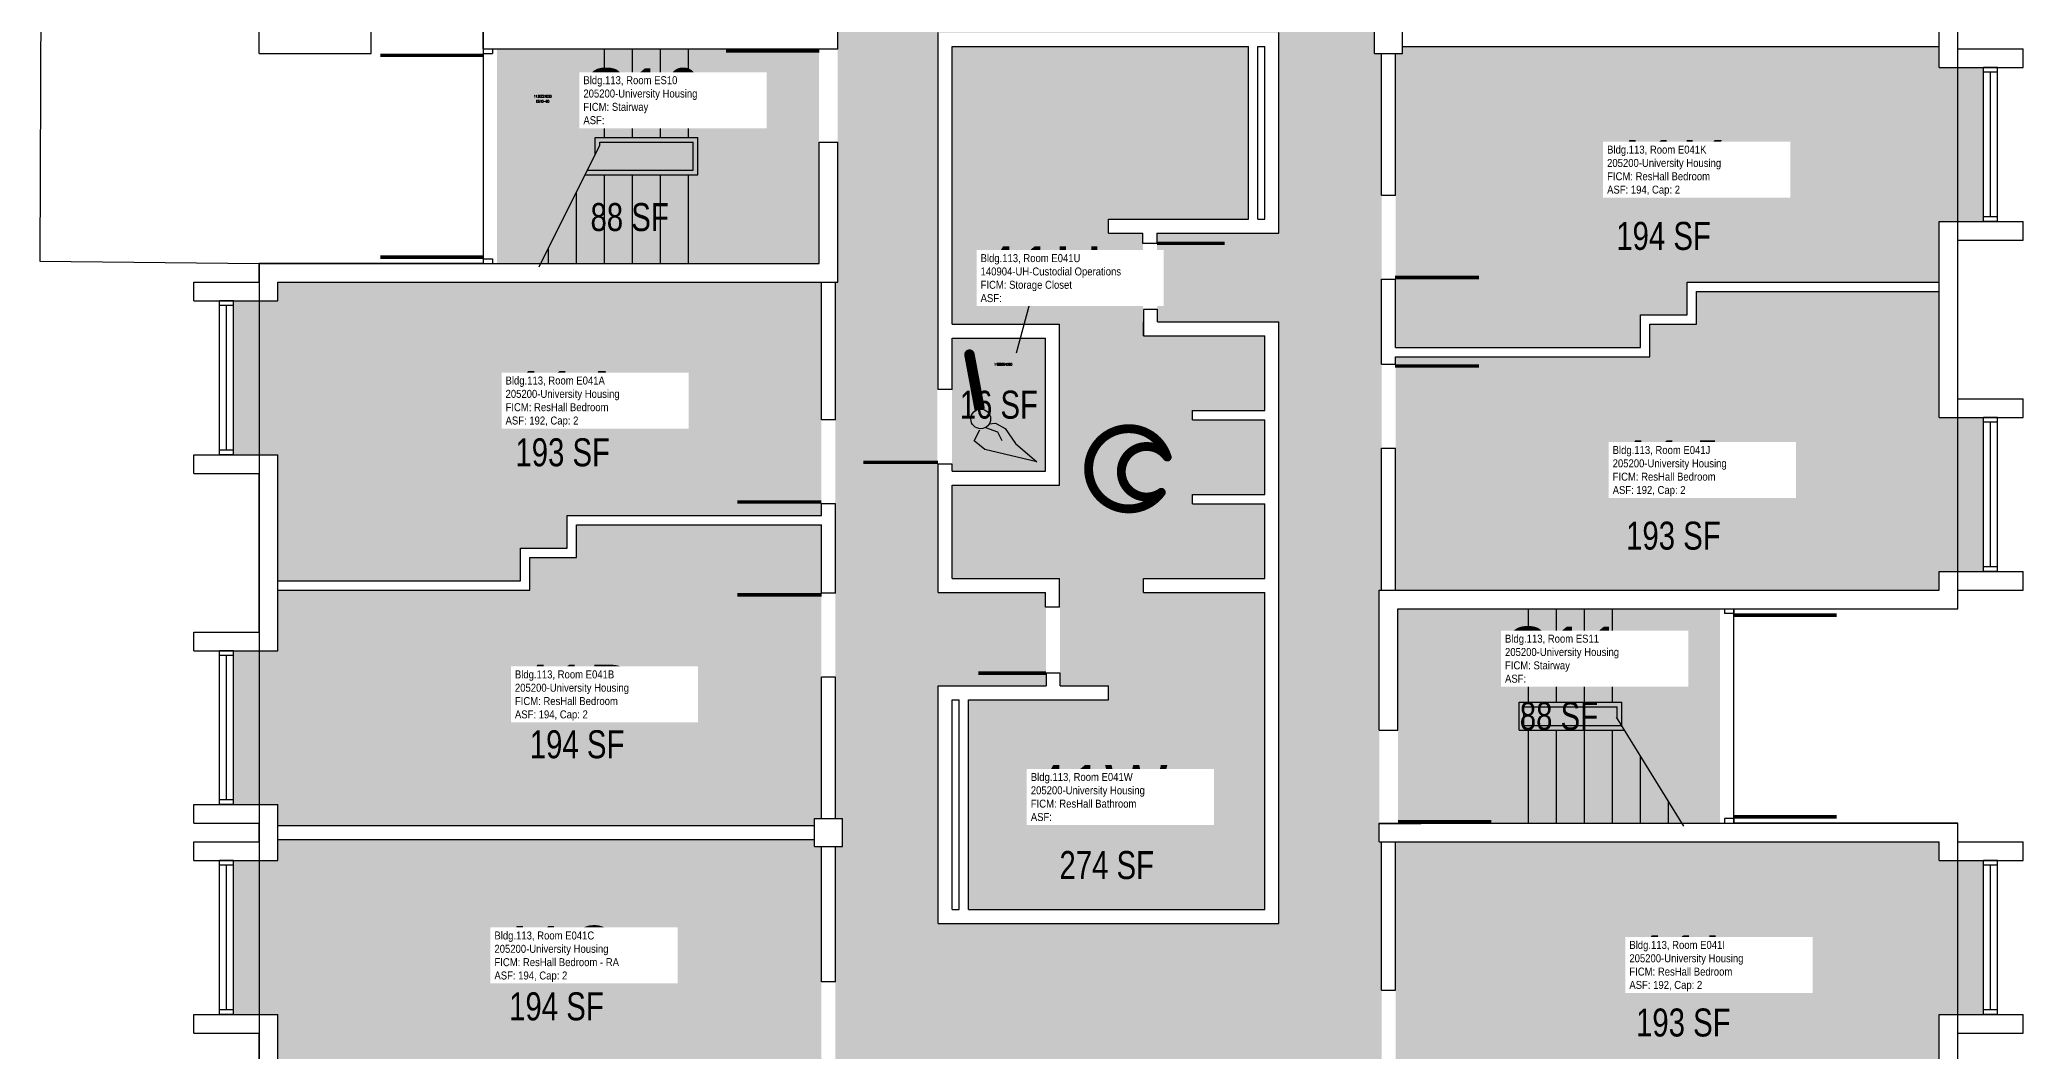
# Model space of a CAD drawing. Header units: inches. Extents: x -168 to 3268, y -1256 to 4808.
# Drawn here: x 1966 to 2816, y -794 to -360 of the extents above; entities that cross this region are included whole.
import ezdxf
from ezdxf.enums import TextEntityAlignment as Align

# ---------------------------------------------------------------- set-up
doc = ezdxf.new("R2010")
doc.units = ezdxf.units.IN
doc.header["$LTSCALE"] = 100
doc.header["$MEASUREMENT"] = 0
doc.layers.get('0').update_dxf_attribs({"linetype": 'CONTINUOUS'})
for name, color, linetype in [('A-DOOR', 2, 'CONTINUOUS'), ('A-FLOR', 3, 'CONTINUOUS'), ('A-GLAZ', 1, 'CONTINUOUS'), ('A-IDEN-ICON', 4, 'CONTINUOUS'), ('A-IDEN-RNUM', 7, 'CONTINUOUS'), ('A-IDEN-SNUM', 4, 'CONTINUOUS'), ('A-IDEN-VNUM', 4, 'CONTINUOUS'), ('A-SITE', 3, 'CONTINUOUS'), ('A-WALL', 5, 'CONTINUOUS'), ('AREA-TEXT', 3, 'CONTINUOUS'), ('Rooms-Category-Color', 7, 'CONTINUOUS'), ('Rooms-College-Color', 7, 'CONTINUOUS'), ('Rooms-Department-Color', 7, 'CONTINUOUS'), ('Rooms-Division-Color', 7, 'CONTINUOUS'), ('Rooms-Information', 7, 'CONTINUOUS')]:
    doc.layers.add(name, color=color, linetype=linetype)
doc.styles.add('CP_AREA', font='arial.ttf', dxfattribs={"height": 15})
doc.styles.add('CP_ROOMVNUMBER', font='arial.ttf', dxfattribs={"width": 0.85, "height": 0.075})
doc.styles.add('ROOMSNUMBER', font='TXT.SHX', dxfattribs={"height": 1})

# ---------------------------------------------------------------- blocks, each defined once
blk = doc.blocks.new('CPBATH')
at = {"const_width": 0.0127}
for points in [[(0.0571, 0.0168, 0.861492), (-0.0551, 0, 1)], [(0.0571, 0.0168, 0.729002), (-0.0084, -0.0042, 1)], [(-0.0551, 0, 0.726902), (0.0487, -0.0337, 1)], [(-0.0084, -0.0042, 0.609468), (0.0487, -0.0337, 1)]]:
    blk.add_lwpolyline(points, format="xyb", dxfattribs=at)
at = {"const_width": 0.00637}
for points in [[(0.0544, 0.0152, 1), (0.0599, 0.0184, 1)], [(0.0459, -0.0353, 1), (0.0515, -0.0321, 1)]]:
    blk.add_lwpolyline(points, format="xyb", close=True, dxfattribs=at)
blk = doc.blocks.new('CPCUST')
for p, q in [((0.0171, -0.0639), (0.02, -0.0466)), ((0.0262, -0.0408), (0.0446, -0.0406)), ((0.0297, -0.0341), (0.0376, -0.0302)), ((0.0376, -0.0302), (0.0533, -0.0324)), ((0.0446, -0.0406), (0.0543, -0.0505)), ((0.0533, -0.0324), (0.0745, -0.0479)), ((0.0745, -0.0479), (0.1117, -0.0625)), ((0.0358, -0.0705), (0.0171, -0.0639)), ((0.1117, -0.0625), (0.0358, -0.0705))]:
    blk.add_line(p, q)
at = {"const_width": 0.015}
blk.add_lwpolyline([(-0.03, 0.05), (0.01, -0.0193)], dxfattribs=at)
at = {"const_width": 0.0075}
blk.add_lwpolyline([(-0.0332, 0.0481, 1), (-0.0268, 0.0519, 1)], format="xyb", close=True, dxfattribs=at)
blk.add_circle((0.0158, -0.0313), 0.0141)

msp = doc.modelspace()

# ---------------------------------------------------------------- hatches: boundary and pattern name
at = {"layer": 'Rooms-Category-Color', "true_color": 0x728ef3}
for points in [[(2496.99, -548), (2496.99, -481), (2445, -481), (2444.74, -443), (2497, -443), (2496.72, -357), (2350.65, -357), (2350.65, -510), (2350.65, -542), (2350.65, -548), (2307, -548), (2307, -523), (2307, -464), (2308, -464), (2308, -404), (2308, -364), (2308, -356), (2307, -356), (2301, -356), (2247, -356), (2247, -124), (2308.07, -124), (2348.07, -124), (2502, -124), (2538, -124), (2538, -126), (2541, -126), (2541, -186.84), (2541, -222.84), (2541, -258.67), (2541, -354), (2538, -354), (2538, -366), (2541, -366), (2541, -426.74), (2541, -462.74), (2541, -548), (2541, -462.74), (2541, -548)], [(2357, -363), (2484, -363), (2484, -437), (2424, -437), (2424, -443), (2438.74, -443), (2438.74, -487), (2491, -487), (2491, -519), (2460, -519), (2460, -523), (2491, -523), (2491, -555), (2460, -555), (2460, -559), (2491, -559), (2491, -591), (2439, -591), (2439, -597), (2491, -597), (2491, -733), (2364, -733), (2364, -643), (2424, -643), (2424, -637), (2403.26, -637), (2403.26, -591), (2357, -591), (2357, -551), (2403, -551), (2403, -482), (2357, -482)], [(2799, -438), (2799, -372), (2780, -372), (2780, -363), (2550, -363), (2550, -366), (2547, -366), (2547, -426.74), (2547, -462.74), (2547, -492), (2652, -492), (2652, -478), (2672, -478), (2672, -464), (2780, -464), (2780, -438)], [(2049, -538), (2068, -538), (2068, -592), (2172, -592), (2172, -578), (2192, -578), (2192, -564), (2301, -564), (2301, -559), (2301, -523), (2301, -464), (2068, -464), (2068, -472), (2049, -472)], [(2780, -522), (2799, -522), (2799, -588), (2780, -588), (2780, -596), (2547, -596), (2547, -535.18), (2547, -499.18), (2547, -496), (2656, -496), (2656, -482), (2676, -482), (2676, -468), (2780, -468)], [(2357, -488), (2357, -510), (2357, -515), (2357, -521), (2357, -542), (2357, -545), (2397, -545), (2397, -515), (2397, -488)], [(2461.05, -937), (2431.05, -937), (2430, -937), (2430, -934), (2418, -934), (2418, -937), (2348.03, -937), (2312.03, -937), (2310, -937), (2310, -934), (2307, -934), (2307, -871.79), (2307, -835.79), (2307, -799.98), (2307, -835.79), (2307, -799.98), (2307, -763.98), (2307, -706), (2310, -706), (2310, -694), (2307, -694), (2307, -633.32), (2307, -597.32), (2307, -548), (2350.65, -548), (2350.65, -597), (2397.26, -597), (2397.26, -637), (2351, -637), (2351, -739), (2497, -739), (2496.99, -548), (2541, -548), (2541, -596), (2540, -596), (2540, -656), (2540, -696), (2540, -704), (2541, -704), (2541, -767.61), (2541, -803.61), (2541, -839.42), (2541, -803.61), (2541, -839.42), (2541, -875.42), (2541, -934), (2538, -934), (2538, -946), (2541, -946), (2541, -981), (2526.24, -981), (2490.24, -981), (2487, -981), (2487, -937)], [(2068, -622), (2068, -596), (2176, -596), (2176, -582), (2196, -582), (2196, -568), (2301, -568), (2301, -597.32), (2301, -633.32), (2301, -694), (2298, -694), (2298, -697), (2068, -697), (2068, -688), (2049, -688), (2049, -622), (2068, -622), (2049, -622)], [(2172, -832), (2172, -818), (2192, -818), (2192, -804), (2301, -804), (2301, -799.98), (2301, -763.98), (2301, -706), (2298, -706), (2298, -703), (2068, -703), (2068, -712), (2049, -712), (2049, -778), (2068, -778), (2068, -832)], [(2780, -778), (2780, -804), (2672, -804), (2672, -818), (2652, -818), (2652, -832), (2547, -832), (2547, -803.61), (2547, -832), (2547, -803.61), (2547, -767.61), (2547, -704), (2780, -704), (2780, -712), (2799, -712), (2799, -778)]]:
    msp.add_hatch(color=171, dxfattribs=at).paths.add_polyline_path(points)
at = {"layer": 'Rooms-Category-Color', "true_color": 0xadadad}
for points in [[(2300, -404), (2300, -364), (2162, -364), (2162, -456), (2300, -456)], [(2548, -604), (2686, -604), (2686, -696), (2548, -696), (2548, -656)]]:
    msp.add_hatch(color=253, dxfattribs=at).paths.add_polyline_path(points)
at = {"layer": 'Rooms-College-Color', "true_color": 0xadadad}
for points in [[(2496.99, -548), (2496.99, -481), (2445, -481), (2444.74, -443), (2497, -443), (2496.72, -357), (2350.65, -357), (2350.65, -510), (2350.65, -542), (2350.65, -548), (2307, -548), (2307, -523), (2307, -464), (2308, -464), (2308, -404), (2308, -364), (2308, -356), (2307, -356), (2301, -356), (2247, -356), (2247, -124), (2308.07, -124), (2348.07, -124), (2502, -124), (2538, -124), (2538, -126), (2541, -126), (2541, -186.84), (2541, -222.84), (2541, -258.67), (2541, -354), (2538, -354), (2538, -366), (2541, -366), (2541, -426.74), (2541, -462.74), (2541, -548), (2541, -462.74), (2541, -548)], [(2300, -404), (2300, -364), (2162, -364), (2162, -456), (2300, -456)], [(2357, -363), (2484, -363), (2484, -437), (2424, -437), (2424, -443), (2438.74, -443), (2438.74, -487), (2491, -487), (2491, -519), (2460, -519), (2460, -523), (2491, -523), (2491, -555), (2460, -555), (2460, -559), (2491, -559), (2491, -591), (2439, -591), (2439, -597), (2491, -597), (2491, -733), (2364, -733), (2364, -643), (2424, -643), (2424, -637), (2403.26, -637), (2403.26, -591), (2357, -591), (2357, -551), (2403, -551), (2403, -482), (2357, -482)], [(2799, -438), (2799, -372), (2780, -372), (2780, -363), (2550, -363), (2550, -366), (2547, -366), (2547, -426.74), (2547, -462.74), (2547, -492), (2652, -492), (2652, -478), (2672, -478), (2672, -464), (2780, -464), (2780, -438)], [(2049, -538), (2068, -538), (2068, -592), (2172, -592), (2172, -578), (2192, -578), (2192, -564), (2301, -564), (2301, -559), (2301, -523), (2301, -464), (2068, -464), (2068, -472), (2049, -472)], [(2780, -522), (2799, -522), (2799, -588), (2780, -588), (2780, -596), (2547, -596), (2547, -535.18), (2547, -499.18), (2547, -496), (2656, -496), (2656, -482), (2676, -482), (2676, -468), (2780, -468)], [(2357, -488), (2357, -510), (2357, -515), (2357, -521), (2357, -542), (2357, -545), (2397, -545), (2397, -515), (2397, -488)], [(2461.05, -937), (2431.05, -937), (2430, -937), (2430, -934), (2418, -934), (2418, -937), (2348.03, -937), (2312.03, -937), (2310, -937), (2310, -934), (2307, -934), (2307, -871.79), (2307, -835.79), (2307, -799.98), (2307, -835.79), (2307, -799.98), (2307, -763.98), (2307, -706), (2310, -706), (2310, -694), (2307, -694), (2307, -633.32), (2307, -597.32), (2307, -548), (2350.65, -548), (2350.65, -597), (2397.26, -597), (2397.26, -637), (2351, -637), (2351, -739), (2497, -739), (2496.99, -548), (2541, -548), (2541, -596), (2540, -596), (2540, -656), (2540, -696), (2540, -704), (2541, -704), (2541, -767.61), (2541, -803.61), (2541, -839.42), (2541, -803.61), (2541, -839.42), (2541, -875.42), (2541, -934), (2538, -934), (2538, -946), (2541, -946), (2541, -981), (2526.24, -981), (2490.24, -981), (2487, -981), (2487, -937)], [(2068, -622), (2068, -596), (2176, -596), (2176, -582), (2196, -582), (2196, -568), (2301, -568), (2301, -597.32), (2301, -633.32), (2301, -694), (2298, -694), (2298, -697), (2068, -697), (2068, -688), (2049, -688), (2049, -622), (2068, -622), (2049, -622)], [(2548, -604), (2686, -604), (2686, -696), (2548, -696), (2548, -656)], [(2172, -832), (2172, -818), (2192, -818), (2192, -804), (2301, -804), (2301, -799.98), (2301, -763.98), (2301, -706), (2298, -706), (2298, -703), (2068, -703), (2068, -712), (2049, -712), (2049, -778), (2068, -778), (2068, -832)], [(2780, -778), (2780, -804), (2672, -804), (2672, -818), (2652, -818), (2652, -832), (2547, -832), (2547, -803.61), (2547, -832), (2547, -803.61), (2547, -767.61), (2547, -704), (2780, -704), (2780, -712), (2799, -712), (2799, -778)]]:
    msp.add_hatch(color=253, dxfattribs=at).paths.add_polyline_path(points)
at = {"layer": 'Rooms-Department-Color', "true_color": 0x604aed}
for points in [[(2496.99, -548), (2496.99, -481), (2445, -481), (2444.74, -443), (2497, -443), (2496.72, -357), (2350.65, -357), (2350.65, -510), (2350.65, -542), (2350.65, -548), (2307, -548), (2307, -523), (2307, -464), (2308, -464), (2308, -404), (2308, -364), (2308, -356), (2307, -356), (2301, -356), (2247, -356), (2247, -124), (2308.07, -124), (2348.07, -124), (2502, -124), (2538, -124), (2538, -126), (2541, -126), (2541, -186.84), (2541, -222.84), (2541, -258.67), (2541, -354), (2538, -354), (2538, -366), (2541, -366), (2541, -426.74), (2541, -462.74), (2541, -548), (2541, -462.74), (2541, -548)], [(2357, -363), (2484, -363), (2484, -437), (2424, -437), (2424, -443), (2438.74, -443), (2438.74, -487), (2491, -487), (2491, -519), (2460, -519), (2460, -523), (2491, -523), (2491, -555), (2460, -555), (2460, -559), (2491, -559), (2491, -591), (2439, -591), (2439, -597), (2491, -597), (2491, -733), (2364, -733), (2364, -643), (2424, -643), (2424, -637), (2403.26, -637), (2403.26, -591), (2357, -591), (2357, -551), (2403, -551), (2403, -482), (2357, -482)], [(2799, -438), (2799, -372), (2780, -372), (2780, -363), (2550, -363), (2550, -366), (2547, -366), (2547, -426.74), (2547, -462.74), (2547, -492), (2652, -492), (2652, -478), (2672, -478), (2672, -464), (2780, -464), (2780, -438)], [(2049, -538), (2068, -538), (2068, -592), (2172, -592), (2172, -578), (2192, -578), (2192, -564), (2301, -564), (2301, -559), (2301, -523), (2301, -464), (2068, -464), (2068, -472), (2049, -472)], [(2780, -522), (2799, -522), (2799, -588), (2780, -588), (2780, -596), (2547, -596), (2547, -535.18), (2547, -499.18), (2547, -496), (2656, -496), (2656, -482), (2676, -482), (2676, -468), (2780, -468)], [(2357, -488), (2357, -510), (2357, -515), (2357, -521), (2357, -542), (2357, -545), (2397, -545), (2397, -515), (2397, -488)], [(2461.05, -937), (2431.05, -937), (2430, -937), (2430, -934), (2418, -934), (2418, -937), (2348.03, -937), (2312.03, -937), (2310, -937), (2310, -934), (2307, -934), (2307, -871.79), (2307, -835.79), (2307, -799.98), (2307, -835.79), (2307, -799.98), (2307, -763.98), (2307, -706), (2310, -706), (2310, -694), (2307, -694), (2307, -633.32), (2307, -597.32), (2307, -548), (2350.65, -548), (2350.65, -597), (2397.26, -597), (2397.26, -637), (2351, -637), (2351, -739), (2497, -739), (2496.99, -548), (2541, -548), (2541, -596), (2540, -596), (2540, -656), (2540, -696), (2540, -704), (2541, -704), (2541, -767.61), (2541, -803.61), (2541, -839.42), (2541, -803.61), (2541, -839.42), (2541, -875.42), (2541, -934), (2538, -934), (2538, -946), (2541, -946), (2541, -981), (2526.24, -981), (2490.24, -981), (2487, -981), (2487, -937)], [(2068, -622), (2068, -596), (2176, -596), (2176, -582), (2196, -582), (2196, -568), (2301, -568), (2301, -597.32), (2301, -633.32), (2301, -694), (2298, -694), (2298, -697), (2068, -697), (2068, -688), (2049, -688), (2049, -622), (2068, -622), (2049, -622)], [(2172, -832), (2172, -818), (2192, -818), (2192, -804), (2301, -804), (2301, -799.98), (2301, -763.98), (2301, -706), (2298, -706), (2298, -703), (2068, -703), (2068, -712), (2049, -712), (2049, -778), (2068, -778), (2068, -832)], [(2780, -778), (2780, -804), (2672, -804), (2672, -818), (2652, -818), (2652, -832), (2547, -832), (2547, -803.61), (2547, -832), (2547, -803.61), (2547, -767.61), (2547, -704), (2780, -704), (2780, -712), (2799, -712), (2799, -778)]]:
    msp.add_hatch(color=173, dxfattribs=at).paths.add_polyline_path(points)
at = {"layer": 'Rooms-Department-Color', "true_color": 0xacacac}
for points in [[(2300, -404), (2300, -364), (2162, -364), (2162, -456), (2300, -456)], [(2548, -604), (2686, -604), (2686, -696), (2548, -696), (2548, -656)]]:
    msp.add_hatch(color=253, dxfattribs=at).paths.add_polyline_path(points)
at = {"layer": 'Rooms-Division-Color', "true_color": 0x604aed}
for points in [[(2496.99, -548), (2496.99, -481), (2445, -481), (2444.74, -443), (2497, -443), (2496.72, -357), (2350.65, -357), (2350.65, -510), (2350.65, -542), (2350.65, -548), (2307, -548), (2307, -523), (2307, -464), (2308, -464), (2308, -404), (2308, -364), (2308, -356), (2307, -356), (2301, -356), (2247, -356), (2247, -124), (2308.07, -124), (2348.07, -124), (2502, -124), (2538, -124), (2538, -126), (2541, -126), (2541, -186.84), (2541, -222.84), (2541, -258.67), (2541, -354), (2538, -354), (2538, -366), (2541, -366), (2541, -426.74), (2541, -462.74), (2541, -548), (2541, -462.74), (2541, -548)], [(2357, -363), (2484, -363), (2484, -437), (2424, -437), (2424, -443), (2438.74, -443), (2438.74, -487), (2491, -487), (2491, -519), (2460, -519), (2460, -523), (2491, -523), (2491, -555), (2460, -555), (2460, -559), (2491, -559), (2491, -591), (2439, -591), (2439, -597), (2491, -597), (2491, -733), (2364, -733), (2364, -643), (2424, -643), (2424, -637), (2403.26, -637), (2403.26, -591), (2357, -591), (2357, -551), (2403, -551), (2403, -482), (2357, -482)], [(2799, -438), (2799, -372), (2780, -372), (2780, -363), (2550, -363), (2550, -366), (2547, -366), (2547, -426.74), (2547, -462.74), (2547, -492), (2652, -492), (2652, -478), (2672, -478), (2672, -464), (2780, -464), (2780, -438)], [(2049, -538), (2068, -538), (2068, -592), (2172, -592), (2172, -578), (2192, -578), (2192, -564), (2301, -564), (2301, -559), (2301, -523), (2301, -464), (2068, -464), (2068, -472), (2049, -472)], [(2780, -522), (2799, -522), (2799, -588), (2780, -588), (2780, -596), (2547, -596), (2547, -535.18), (2547, -499.18), (2547, -496), (2656, -496), (2656, -482), (2676, -482), (2676, -468), (2780, -468)], [(2357, -488), (2357, -510), (2357, -515), (2357, -521), (2357, -542), (2357, -545), (2397, -545), (2397, -515), (2397, -488)], [(2461.05, -937), (2431.05, -937), (2430, -937), (2430, -934), (2418, -934), (2418, -937), (2348.03, -937), (2312.03, -937), (2310, -937), (2310, -934), (2307, -934), (2307, -871.79), (2307, -835.79), (2307, -799.98), (2307, -835.79), (2307, -799.98), (2307, -763.98), (2307, -706), (2310, -706), (2310, -694), (2307, -694), (2307, -633.32), (2307, -597.32), (2307, -548), (2350.65, -548), (2350.65, -597), (2397.26, -597), (2397.26, -637), (2351, -637), (2351, -739), (2497, -739), (2496.99, -548), (2541, -548), (2541, -596), (2540, -596), (2540, -656), (2540, -696), (2540, -704), (2541, -704), (2541, -767.61), (2541, -803.61), (2541, -839.42), (2541, -803.61), (2541, -839.42), (2541, -875.42), (2541, -934), (2538, -934), (2538, -946), (2541, -946), (2541, -981), (2526.24, -981), (2490.24, -981), (2487, -981), (2487, -937)], [(2068, -622), (2068, -596), (2176, -596), (2176, -582), (2196, -582), (2196, -568), (2301, -568), (2301, -597.32), (2301, -633.32), (2301, -694), (2298, -694), (2298, -697), (2068, -697), (2068, -688), (2049, -688), (2049, -622), (2068, -622), (2049, -622)], [(2172, -832), (2172, -818), (2192, -818), (2192, -804), (2301, -804), (2301, -799.98), (2301, -763.98), (2301, -706), (2298, -706), (2298, -703), (2068, -703), (2068, -712), (2049, -712), (2049, -778), (2068, -778), (2068, -832)], [(2780, -778), (2780, -804), (2672, -804), (2672, -818), (2652, -818), (2652, -832), (2547, -832), (2547, -803.61), (2547, -832), (2547, -803.61), (2547, -767.61), (2547, -704), (2780, -704), (2780, -712), (2799, -712), (2799, -778)]]:
    msp.add_hatch(color=173, dxfattribs=at).paths.add_polyline_path(points)
at = {"layer": 'Rooms-Division-Color', "true_color": 0xadadad}
for points in [[(2300, -404), (2300, -364), (2162, -364), (2162, -456), (2300, -456)], [(2548, -604), (2686, -604), (2686, -696), (2548, -696), (2548, -656)]]:
    msp.add_hatch(color=253, dxfattribs=at).paths.add_polyline_path(points)

# ---------------------------------------------------------------- linework, layer by layer
at = {"layer": 'A-DOOR'}
for points in [[(2156, -366.75, 1.5, 1.5, 0), (2112, -366.75, 0, 0, 0), (2112, -366, 0, 0, 0.414214), (2156, -410, 0, 0, 0.414214)], [(2300.06, -364.87, 1.5, 1.5, 0), (2260.06, -364.87, 0, 0, 0), (2260.06, -364.12, 0, 0, 0.414214), (2300.06, -404.12, 0, 0, 0.414214)], [(2156, -453.25, 1.5, 1.5, 0), (2112, -453.25, 0, 0, 0), (2112, -454, 0, 0, -0.414214), (2156, -410, 0, 0, -0.414214)], [(2546.72, -461.99, 1.5, 1.5, 0), (2582.72, -461.99, 0, 0, 0), (2582.72, -461.24, 0, 0, 0.414214), (2545.22, -426.74, 0, 0, 0.414214)], [(2444.74, -447.36, 1.5, 1.5, 0), (2473.74, -447.36, 0, 0, 0), (2473.74, -447.38, 0, 0, -0.446056), (2445, -475.66, 0, 0, -0.414214)], [(2546.72, -499.93, 1.5, 1.5, 0), (2582.72, -499.93, 0, 0, 0), (2582.72, -500.68, 0, 0, -0.414214), (2545.22, -535.18, 0, 0, -0.414214)], [(2351, -541.25, 1.5, 1.5, 0), (2319, -541.25, 0, 0, 0), (2319, -542, 0, 0, -0.414214), (2351, -510, 0, 0, -0.414214)], [(2300.98, -558.25, 1.5, 1.5, 0), (2264.98, -558.25, 0, 0, 0), (2264.98, -557.5, 0, 0, -0.414214), (2302.48, -523, 0, 0, -0.414214)], [(2301.02, -598.07, 1.5, 1.5, 0), (2265.02, -598.07, 0, 0, 0), (2265.02, -598.82, 0, 0, 0.414214), (2302.52, -633.32, 0, 0, 0.414214)], [(2397.26, -631.66, 1.5, 1.5, 0), (2368.26, -631.66, 0, 0, 0), (2368.26, -631.64, 0, 0, -0.446056), (2397, -603.36, 0, 0, -0.414214)], [(2692, -606.75, 1.5, 1.5, 0), (2736, -606.75, 0, 0, 0), (2736, -606, 0, 0, -0.414214), (2692, -650, 0, 0, -0.414214)], [(2692, -693.25, 1.5, 1.5, 0), (2736, -693.25, 0, 0, 0), (2736, -694, 0, 0, 0.414214), (2692, -650, 0, 0, 0.414214)], [(2547.99, -695.37, 1.5, 1.5, 0), (2587.99, -695.37, 0, 0, 0), (2587.99, -694.62, 0, 0, 0.414214), (2546.49, -656.12, 0, 0, 0.414214)], [(2301.21, -799.23, 1.5, 1.5, 0), (2265.21, -799.23, 0, 0, 0), (2265.21, -798.48, 0, 0, -0.414214), (2302.71, -763.98, 0, 0, -0.414214)], [(2546.7, -802.86, 1.5, 1.5, 0), (2582.7, -802.86, 0, 0, 0), (2582.7, -802.11, 0, 0, 0.414214), (2545.2, -767.61, 0, 0, 0.414214)]]:
    msp.add_lwpolyline(points, format="xyseb", dxfattribs=at)
at = {"layer": 'A-FLOR'}
for p, q in [((2208, -402), (2208, -364)), ((2220, -402), (2220, -364)), ((2232, -402), (2232, -364)), ((2244, -402), (2244, -364)), ((2180.09, -457.34), (2206, -405.23)), ((2208, -456), (2208, -418)), ((2220, -456), (2220, -418)), ((2232, -456), (2232, -418)), ((2244, -456), (2244, -418)), ((2196, -456), (2196, -425.35)), ((2184, -456), (2184, -449.48)), ((2604, -644), (2604, -604)), ((2616, -644), (2616, -604)), ((2628, -644), (2628, -604)), ((2640, -644), (2640, -604)), ((2641.58, -650.53), (2670.32, -697.28)), ((2604, -696), (2604, -656)), ((2616, -696), (2616, -656)), ((2628, -696), (2628, -656)), ((2640, -696), (2640, -656)), ((2652, -696), (2652, -667.48)), ((2664, -696), (2664, -687))]:
    msp.add_line(p, q, dxfattribs=at)
at = {"layer": 'A-GLAZ'}
for p, q in [((2799, -436), (2799, -374)), ((2802, -436), (2802, -374)), ((2805, -436), (2805, -374)), ((2043, -536), (2043, -474)), ((2046, -536), (2046, -474)), ((2049, -536), (2049, -474)), ((2799, -586), (2799, -524)), ((2802, -586), (2802, -524)), ((2805, -586), (2805, -524)), ((2043, -686), (2043, -624)), ((2046, -686), (2046, -624)), ((2049, -686), (2049, -624)), ((2043, -776), (2043, -714)), ((2046, -776), (2046, -714)), ((2049, -776), (2049, -714)), ((2799, -776), (2799, -714)), ((2802, -776), (2802, -714)), ((2805, -776), (2805, -714))]:
    msp.add_line(p, q, dxfattribs=at)
at = {"layer": 'A-IDEN-VNUM'}
msp.add_lwpolyline([(2390.14, -473.23), (2384.38, -494.45)], dxfattribs=at)
at = {"layer": 'A-SITE'}
for p, q in [((1968, 1), (1966, -455)), ((2060, -366), (2060, -354)), ((2108, -366), (2108, -354)), ((2060, -366), (2108, -366)), ((1966, -455), (2060, -456))]:
    msp.add_line(p, q, dxfattribs=at)
msp.add_lwpolyline([(2692, -604), (2788, -604), (2788, -116), (2668, -116), (2668, 4), (2428, 4), (2428, 124), (2180, 124), (2180, -124), (2245, -124), (2245, -356), (2156, -356), (2156, -456), (2060, -456), (2060, -944), (2180, -944), (2180, -1064), (2420, -1064), (2420, -1228), (2668, -1228), (2668, -944), (2788, -944), (2788, -696), (2692, -696)], close=True, dxfattribs=at)
at = {"layer": 'A-WALL'}
for p, q in [((2780, -372), (2780, -348)), ((2060, -366), (2060, -354)), ((2108, -366), (2108, -354)), ((2156, -364), (2156, -356)), ((2308, -364.12), (2308, -356)), ((2351, -510), (2351, -357)), ((2497, -443), (2497, -357)), ((2538, -366), (2538, -354)), ((2550, -366), (2550, -354)), ((2788, -364), (2788, -356)), ((2156, -364), (2308, -364)), ((2156, -364), (2156, -366)), ((2160, -364), (2160, -366)), ((2308, -364.12), (2290.06, -364.12)), ((2357, -363), (2484, -363)), ((2357, -363), (2484, -363)), ((2357, -482), (2357, -363)), ((2484, -437), (2484, -363)), ((2488, -437), (2488, -363)), ((2488, -363), (2491, -363)), ((2488, -363), (2491, -363)), ((2491, -437), (2491, -363)), ((2550, -363), (2780, -363)), ((2788, -364), (2816, -364)), ((2816, -372), (2816, -364)), ((2060, -366), (2108, -366)), ((2156, -366), (2160, -366)), ((2538, -366), (2550, -366)), ((2541, -426.74), (2541, -366)), ((2547, -426.74), (2547, -366)), ((2780, -372), (2816, -372)), ((2799, -374), (2799, -372)), ((2805, -372), (2799, -372)), ((2805, -374), (2799, -374)), ((2805, -374), (2805, -372)), ((2204, -402), (2248, -402)), ((2204, -409.26), (2204, -402)), ((2206, -404), (2246, -404)), ((2206, -405.23), (2206, -404)), ((2246, -416), (2246, -404)), ((2248, -418), (2248, -402)), ((2300, -456), (2300, -404)), ((2300, -404), (2308, -404)), ((2308, -404.12), (2300, -404.12)), ((2308, -464), (2308, -404)), ((2200.65, -416), (2246, -416)), ((2199.65, -418), (2248, -418)), ((2541, -426.74), (2547, -426.74)), ((2424, -437), (2484, -437)), ((2424, -443), (2424, -437)), ((2488, -437), (2491, -437)), ((2780, -438), (2816, -438)), ((2780, -522), (2780, -438)), ((2799, -438), (2799, -436)), ((2805, -436), (2799, -436)), ((2805, -438), (2799, -438)), ((2805, -438), (2805, -436)), ((2816, -446), (2816, -438)), ((2424, -443), (2438.74, -443)), ((2444.74, -443), (2497, -443)), ((2788, -446), (2816, -446)), ((2788, -514), (2788, -446)), ((2060, -456), (2300, -456)), ((2060, -464), (2060, -456)), ((2156, -454), (2156, -456)), ((2156, -454), (2160, -454)), ((2160, -454), (2160, -456)), ((2032, -464), (2060, -464)), ((2032, -472), (2032, -464)), ((2068, -464), (2308, -464)), ((2068, -472), (2068, -464)), ((2301, -523), (2301, -464)), ((2307, -523), (2307, -464)), ((2541, -499.18), (2541, -462.74)), ((2541, -462.74), (2547, -462.74)), ((2547, -492), (2547, -462.74)), ((2672, -464), (2780, -464)), ((2672, -478), (2672, -464)), ((2032, -472), (2068, -472)), ((2043, -474), (2043, -472)), ((2049, -472), (2043, -472)), ((2049, -474), (2043, -474)), ((2049, -474), (2049, -472)), ((2676, -468), (2780, -468)), ((2676, -482), (2676, -468)), ((2357, -482), (2403, -482)), ((2403, -551), (2403, -482)), ((2439, -487), (2439, -481)), ((2445, -481), (2497, -481)), ((2497, -739), (2497, -481)), ((2652, -492), (2652, -478)), ((2652, -478), (2672, -478)), ((2656, -482), (2676, -482)), ((2656, -496), (2656, -482)), ((2357, -488), (2397, -488)), ((2357, -510), (2357, -488)), ((2397, -545), (2397, -488)), ((2439, -487), (2491, -487)), ((2491, -519), (2491, -487)), ((2547, -492), (2652, -492)), ((2541, -499.18), (2547, -499.18)), ((2547, -496), (2656, -496)), ((2547, -499.18), (2547, -496)), ((2357, -510), (2351, -510)), ((2788, -514), (2816, -514)), ((2816, -522), (2816, -514)), ((2307, -523), (2301, -523)), ((2460, -519), (2491, -519)), ((2460, -523), (2460, -519)), ((2460, -523), (2491, -523)), ((2491, -555), (2491, -523)), ((2780, -522), (2816, -522)), ((2799, -524), (2799, -522)), ((2805, -522), (2799, -522)), ((2805, -524), (2799, -524)), ((2805, -524), (2805, -522)), ((2541, -596), (2541, -535.18)), ((2541, -535.18), (2547, -535.18)), ((2547, -596), (2547, -535.18)), ((2032, -538), (2068, -538)), ((2032, -546), (2032, -538)), ((2043, -538), (2043, -536)), ((2049, -536), (2043, -536)), ((2049, -538), (2043, -538)), ((2049, -538), (2049, -536)), ((2068, -622), (2068, -538)), ((2351, -597), (2351, -542)), ((2357, -542), (2351, -542)), ((2357, -545), (2357, -542)), ((2032, -546), (2060, -546)), ((2060, -614), (2060, -546)), ((2357, -545), (2397, -545)), ((2357, -551), (2403, -551)), ((2357, -591), (2357, -551)), ((2301, -564), (2301, -559)), ((2307, -559), (2301, -559)), ((2307, -597.32), (2307, -559)), ((2460, -555), (2491, -555)), ((2460, -559), (2460, -555)), ((2460, -559), (2491, -559)), ((2491, -591), (2491, -559)), ((2192, -564), (2301, -564)), ((2192, -578), (2192, -564)), ((2196, -568), (2301, -568)), ((2196, -582), (2196, -568)), ((2301, -597.32), (2301, -568)), ((2172, -578), (2192, -578)), ((2172, -592), (2172, -578)), ((2176, -582), (2196, -582)), ((2176, -596), (2176, -582)), ((2799, -588), (2799, -586)), ((2805, -586), (2799, -586)), ((2805, -588), (2805, -586)), ((2068, -592), (2172, -592)), ((2357, -591), (2403, -591)), ((2403, -597), (2403, -591)), ((2403, -603.28), (2403, -591)), ((2439, -591), (2491, -591)), ((2439, -597), (2439, -591)), ((2780, -588), (2816, -588)), ((2780, -596), (2780, -588)), ((2805, -588), (2799, -588)), ((2816, -596), (2816, -588)), ((2068, -596), (2176, -596)), ((2307, -597.32), (2301, -597.32)), ((2351, -597), (2397, -597)), ((2439, -597), (2491, -597)), ((2491, -733), (2491, -597)), ((2540, -596), (2780, -596)), ((2540, -656.12), (2540, -596)), ((2788, -596), (2816, -596)), ((2788, -604), (2788, -596)), ((2548, -604), (2788, -604)), ((2548, -656.12), (2548, -604)), ((2688, -604), (2688, -606)), ((2692, -606), (2688, -606)), ((2692, -604), (2692, -606)), ((2032, -614), (2060, -614)), ((2032, -622), (2032, -614)), ((2032, -622), (2068, -622)), ((2032, -622), (2068, -622)), ((2043, -624), (2043, -622)), ((2049, -622), (2043, -622)), ((2049, -624), (2043, -624)), ((2049, -624), (2049, -622)), ((2301, -694), (2301, -633.32)), ((2307, -633.32), (2301, -633.32)), ((2307, -694), (2307, -633.32)), ((2351, -739), (2351, -637)), ((2351, -637), (2397.26, -637)), ((2403.26, -637), (2424, -637)), ((2424, -643), (2424, -637)), ((2357, -733), (2357, -643)), ((2357, -643), (2360, -643)), ((2360, -733), (2360, -643)), ((2364, -733), (2364, -643)), ((2364, -643), (2424, -643)), ((2600, -644), (2644, -644)), ((2600, -656), (2600, -644)), ((2602, -654), (2602, -646)), ((2602, -646), (2642, -646)), ((2642, -651.21), (2642, -646)), ((2644, -654.46), (2644, -644)), ((2602, -654), (2643.72, -654)), ((2540, -656), (2548, -656)), ((2540, -656.12), (2548, -656.12)), ((2600, -656), (2644.95, -656)), ((2032, -696), (2032, -688)), ((2032, -688), (2068, -688)), ((2043, -688), (2043, -686)), ((2049, -686), (2043, -686)), ((2049, -688), (2043, -688)), ((2049, -688), (2049, -686)), ((2068, -712), (2068, -688)), ((2032, -696), (2060, -696)), ((2032, -696), (2060, -696)), ((2060, -704), (2060, -696)), ((2068, -697), (2298, -697)), ((2298, -706), (2298, -694)), ((2298, -694), (2310, -694)), ((2310, -706), (2310, -694)), ((2540, -696), (2788, -696)), ((2540, -704), (2540, -696)), ((2540, -696.12), (2557.99, -696.12)), ((2688, -694), (2688, -696)), ((2692, -694), (2688, -694)), ((2692, -694), (2692, -696)), ((2788, -704), (2788, -696)), ((2032, -704), (2060, -704)), ((2032, -704), (2060, -704)), ((2032, -712), (2032, -704)), ((2068, -703), (2298, -703)), ((2540, -704), (2780, -704)), ((2541, -767.61), (2541, -704)), ((2547, -767.61), (2547, -704)), ((2780, -712), (2780, -704)), ((2788, -704), (2816, -704)), ((2816, -712), (2816, -704)), ((2032, -712), (2068, -712)), ((2043, -714), (2043, -712)), ((2049, -712), (2043, -712)), ((2049, -714), (2043, -714)), ((2049, -714), (2049, -712)), ((2298, -706), (2310, -706)), ((2301, -763.98), (2301, -706)), ((2307, -763.98), (2307, -706)), ((2780, -712), (2816, -712)), ((2799, -714), (2799, -712)), ((2805, -712), (2799, -712)), ((2805, -714), (2799, -714)), ((2805, -714), (2805, -712)), ((2351, -739), (2497, -739)), ((2357, -733), (2360, -733)), ((2364, -733), (2491, -733)), ((2307, -763.98), (2301, -763.98)), ((2541, -767.61), (2547, -767.61)), ((2032, -778), (2068, -778)), ((2032, -786), (2032, -778)), ((2043, -778), (2043, -776)), ((2049, -776), (2043, -776)), ((2049, -778), (2043, -778)), ((2049, -778), (2049, -776)), ((2068, -862), (2068, -778)), ((2780, -862), (2780, -778)), ((2780, -778), (2816, -778)), ((2799, -778), (2799, -776)), ((2805, -776), (2799, -776)), ((2805, -778), (2799, -778)), ((2805, -778), (2805, -776)), ((2816, -786), (2816, -778)), ((2032, -786), (2060, -786)), ((2060, -854), (2060, -786)), ((2788, -854), (2788, -786)), ((2788, -786), (2816, -786))]:
    msp.add_line(p, q, dxfattribs=at)
for points in [[(2444.74, -443), (2444.74, -447.36), (2438.74, -447.36), (2438.74, -443)], [(2445, -481), (2445, -475.66), (2439, -475.66), (2439, -487)], [(2397, -603.36), (2397, -597)], [(2403, -603.28), (2397, -603.36)], [(2403.26, -637), (2403.26, -631.66), (2397.26, -631.66), (2397.26, -637)]]:
    msp.add_lwpolyline(points, dxfattribs=at)

# ---------------------------------------------------------------- block references
at = {"layer": 'A-IDEN-ICON', "xscale": 300.000000001067, "yscale": 300.000000001067, "zscale": 300.000000001067, "rotation": 340.5599651719422}
msp.add_blockref('CPCUST', (2367.91, -512.17), dxfattribs=at)
at = {"layer": 'A-IDEN-ICON', "xscale": 300, "yscale": 300, "zscale": 300}
msp.add_blockref('CPBATH', (2432, -544), dxfattribs=at)

# ---------------------------------------------------------------- texts
at = {"layer": 'A-IDEN-RNUM', "style": 'ROOMSNUMBER', "width": 0.85}
for s, p in [('0S10-00', (2181.58, -386.47)), ('0041-K0', (2663, -415)), ('0041-U0', (2378.91, -499.23)), ('0041-A0', (2196.39, -513.17)), ('0041-J0', (2663, -544)), ('0S11-00', (2602.58, -624.22)), ('0041-B0', (2195, -640)), ('0041-W0', (2420, -683)), ('0041-C0', (2187, -752)), ('0041-I0', (2667, -756))]:
    msp.add_text(s, height=1, dxfattribs=at).set_placement(p, align=Align.MIDDLE)
at = {"layer": 'A-IDEN-SNUM', "style": 'ROOMSNUMBER', "width": 0.85}
for s, p in [('1130ES1000', (2181.55, -384.32)), ('1130E041K0', (2663, -415)), ('1130E041U0', (2378.91, -499.23)), ('1130E041A0', (2196.33, -510.67)), ('1130E041J0', (2663, -544)), ('1130ES1100', (2602.58, -624.22)), ('1130E041B0', (2195, -640)), ('1130E041W0', (2420, -683)), ('1130E041C0', (2187, -752)), ('1130E041I0', (2667, -756))]:
    msp.add_text(s, height=1, dxfattribs=at).set_placement(p, align=Align.MIDDLE)
at = {"layer": 'A-IDEN-VNUM', "style": 'CP_ROOMVNUMBER', "width": 0.85}
for s, p in [('S10', (2224.33, -384.29)), ('41K', (2663, -415)), ('41U', (2395.33, -460.74)), ('41A', (2191, -514)), ('41J', (2663, -544)), ('S11', (2619.26, -623.75)), ('41B', (2195, -640)), ('41W', (2420, -683)), ('41C', (2187, -752)), ('41I', (2667, -756))]:
    msp.add_text(s, height=24, dxfattribs=at).set_placement(p, align=Align.MIDDLE)
at = {"layer": 'AREA-TEXT', "style": 'CP_AREA', "width": 0.75}
for s, p in [('88 SF', (2218.8, -436.07)), ('194 SF', (2661.85, -444.15)), ('16 SF', (2377, -516.5)), ('193 SF', (2190.12, -536.93)), ('193 SF', (2666.05, -572.66)), ('88 SF', (2617, -650)), ('194 SF', (2196.28, -662.11)), ('274 SF', (2423.23, -713.91)), ('194 SF', (2187.43, -774.48)), ('193 SF', (2670.31, -781.41))]:
    msp.add_text(s, height=12, dxfattribs=at).set_placement(p, align=Align.MIDDLE_CENTER)

# ---------------------------------------------------------------- next in the draw order: texts
at = {"layer": 'Rooms-Information', "char_height": 3.4286, "width": 76.8, "attachment_point": 7, "style": 'CP_ROOMVNUMBER', "bg_fill": 3, "box_fill_scale": 1.5, "bg_fill_color": 256, "bg_fill_true_color": 13158600, "bg_fill_transparency": 0}
for s, insert in [('Bldg.113, Room ES10^M^J205200-University Housing^M^JFICM: Stairway^M^JASF: ', (2198.98, -396.29)), ('Bldg.113, Room E041K^M^J205200-University Housing^M^JFICM: ResHall Bedroom^M^JASF: 194, Cap: 2', (2637.65, -427.05)), ('Bldg.113, Room E041U^M^J140904-UH-Custodial Operations^M^JFICM: Storage Closet^M^JASF: ', (2369.19, -472.58)), ('Bldg.113, Room E041A^M^J205200-University Housing^M^JFICM: ResHall Bedroom^M^JASF: 192, Cap: 2', (2165.63, -526.05)), ('Bldg.113, Room E041J^M^J205200-University Housing^M^JFICM: ResHall Bedroom^M^JASF: 192, Cap: 2', (2640.03, -555.84)), ('Bldg.113, Room ES11^M^J205200-University Housing^M^JFICM: Stairway^M^JASF: ', (2593.9, -635.75)), ('Bldg.113, Room E041B^M^J205200-University Housing^M^JFICM: ResHall Bedroom^M^JASF: 194, Cap: 2', (2169.65, -652.05)), ('Bldg.113, Room E041W^M^J205200-University Housing^M^JFICM: ResHall Bathroom^M^JASF: ', (2390.7, -695.05)), ('Bldg.113, Room E041C^M^J205200-University Housing^M^JFICM: ResHall Bedroom - RA^M^JASF: 194, Cap: 2', (2160.86, -764)), ('Bldg.113, Room E041I^M^J205200-University Housing^M^JFICM: ResHall Bedroom^M^JASF: 192, Cap: 2', (2647.19, -768.05))]:
    msp.add_mtext(s, dxfattribs=dict(at, insert=insert))

doc.saveas('drawing.dxf')
